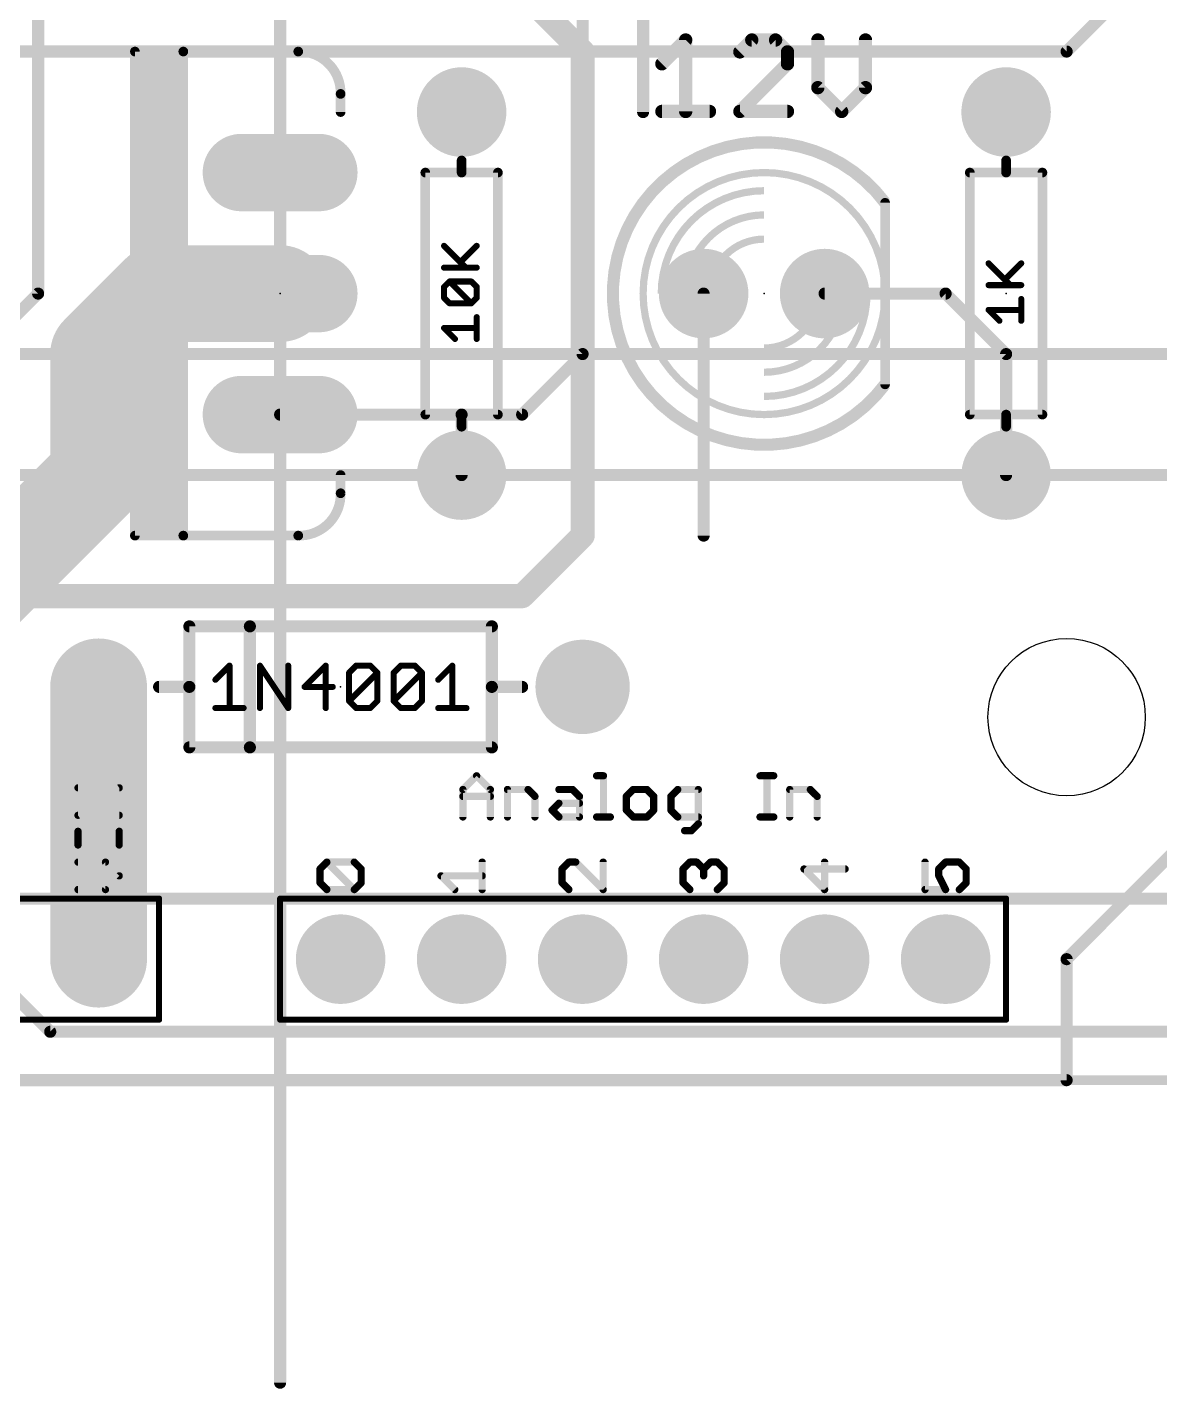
# Model space of a CAD drawing. Extents: x -15.6 to 82.7, y -6.5 to 54.7.
# Drawn here: x 35.33 to 59.11, y -6.48 to 22.1 of the extents above; entities that cross this region are included whole.
import ezdxf

# ---------------------------------------------------------------- set-up
doc = ezdxf.new("R2010")
doc.units = 0
for name, color, linetype in [('1', 12, 'CONTINUOUS'), ('16', 132, 'CONTINUOUS'), ('17', 110, 'CONTINUOUS'), ('20', 53, 'CONTINUOUS'), ('21', 41, 'CONTINUOUS'), ('22', 40, 'CONTINUOUS'), ('23', 53, 'CONTINUOUS'), ('51', 53, 'CONTINUOUS')]:
    doc.layers.add(name, color=color, linetype=linetype)

# ---------------------------------------------------------------- blocks, each defined once
blk = doc.blocks.new('ROUNDP')
at = {"const_width": 0.5}
blk.add_lwpolyline([(0, -0.25, 1), (0, 0.25, 1), (0, -0.25)], format="xyb", dxfattribs=at)
blk = doc.blocks.new('RECT')
blk.add_solid([(-0.5, -0.5), (0.5, -0.5), (-0.5, 0.5), (0.5, 0.5)])
blk = doc.blocks.new('LONGP100')
at = {"const_width": 1}
blk.add_lwpolyline([(-0.5, 0), (0.5, 0)], dxfattribs=at)
at = {"const_width": 0.5}
for points in [[(-0.5, 0.25, 1), (-0.5, -0.25)], [(0.5, -0.25, 1), (0.5, 0.25)]]:
    blk.add_lwpolyline(points, format="xyb", dxfattribs=at)

msp = doc.modelspace()

# ---------------------------------------------------------------- linework, layer by layer
at = {"layer": '1'}
for points, const_width in [([(46.99, 15.24), (46.99, 29.21)], 0.254), ([(48.26, 20.32), (48.26, 26.67)], 0.254), ([(35.56, 16.51), (35.56, 25.4)], 0.254), ([(58.42, 22.86), (57.15, 21.59)], 0.254), ([(57.15, 21.59), (17.78, 21.59)], 0.254), ([(36.83, 15.24), (38.1, 16.51)], 2.032), ([(38.1, 16.51), (40.64, 16.51)], 2.032), ([(33.02, 13.97), (35.56, 16.51)], 0.254), ([(49.53, 11.43), (49.53, 16.51)], 0.254), ([(52.07, 16.51), (54.61, 16.51)], 0.254), ([(54.61, 16.51), (55.88, 15.24)], 0.254), ([(36.83, 12.7), (36.83, 15.24)], 2.032), ([(17.78, 15.24), (67.31, 15.24)], 0.254), ([(45.72, 13.97), (46.99, 15.24)], 0.254), ([(55.88, 15.24), (55.88, 12.7)], 0.254), ([(40.64, 13.97), (44.45, 13.97)], 0.254), ([(44.45, 13.97), (45.72, 13.97)], 0.254), ([(44.45, 13.97), (44.45, 12.7)], 0.254), ([(31.75, 7.62), (36.83, 12.7)], 2.032), ([(12.7, 12.7), (67.31, 12.7)], 0.254), ([(67.31, 3.81), (5.08, 3.81)], 0.254)]:
    msp.add_lwpolyline(points, dxfattribs=dict(at, const_width=const_width))
for points, const_width in [([(57.1051, 21.6349, 1), (57.1949, 21.5451)], 0.127), ([(57.15, 21.5265, 1), (57.15, 21.6535)], 0.127), ([(48.1965, 20.32, 1), (48.3235, 20.32)], 0.127), ([(38.1, 17.018, 1), (38.1, 16.002)], 1.016), ([(38.4592, 16.1508, 1), (37.7408, 16.8692)], 1.016), ([(40.64, 16.002, 1), (40.64, 17.018)], 1.016), ([(35.6049, 16.4651, 1), (35.5151, 16.5549)], 0.127), ([(49.5935, 16.51, 1), (49.4665, 16.51)], 0.127), ([(52.07, 16.5735, 1), (52.07, 16.4465)], 0.127), ([(54.6549, 16.5549, 1), (54.5651, 16.4651)], 0.127), ([(54.61, 16.4465, 1), (54.61, 16.5735)], 0.127), ([(35.4965, 16.51, 1), (35.6235, 16.51)], 0.127), ([(37.338, 15.24, 1), (36.322, 15.24)], 1.016), ([(36.4708, 15.5992, 1), (37.1892, 14.8808)], 1.016), ([(46.9265, 15.24, 1), (47.0535, 15.24)], 0.127), ([(47.0349, 15.1951, 1), (46.9451, 15.2849)], 0.127), ([(55.9435, 15.24, 1), (55.8165, 15.24)], 0.127), ([(55.8351, 15.1951, 1), (55.9249, 15.2849)], 0.127), ([(40.64, 14.0335, 1), (40.64, 13.9065)], 0.127), ([(44.45, 14.0335, 1), (44.45, 13.9065)], 0.127), ([(44.5135, 13.97, 1), (44.3865, 13.97)], 0.127), ([(44.45, 13.9065, 1), (44.45, 14.0335)], 0.127), ([(45.6751, 14.0149, 1), (45.7649, 13.9251)], 0.127), ([(45.72, 13.9065, 1), (45.72, 14.0335)], 0.127), ([(37.1892, 12.3408, 1), (36.4708, 13.0592)], 1.016), ([(36.322, 12.7, 1), (37.338, 12.7)], 1.016), ([(44.3865, 12.7, 1), (44.5135, 12.7)], 0.127), ([(55.8165, 12.7, 1), (55.9435, 12.7)], 0.127), ([(49.4665, 11.43, 1), (49.5935, 11.43)], 0.127)]:
    msp.add_lwpolyline(points, format="xyb", dxfattribs=dict(at, const_width=const_width))
at = {"layer": '16'}
for points, const_width in [([(57.15, 21.59), (58.42, 22.86)], 0.254), ([(17.78, 21.59), (57.15, 21.59)], 0.254), ([(67.31, 15.24), (17.78, 15.24)], 0.254), ([(12.7, 12.7), (67.31, 12.7)], 0.254), ([(36.83, 2.54), (36.83, 8.255)], 2.032), ([(67.31, 3.81), (5.08, 3.81)], 0.254), ([(34.29, 2.54), (35.814, 1.016)], 0.254), ([(35.814, 1.016), (60.706, 1.016)], 0.254)]:
    msp.add_lwpolyline(points, dxfattribs=dict(at, const_width=const_width))
for points, const_width in [([(57.1051, 21.6349, 1), (57.1949, 21.5451)], 0.127), ([(57.15, 21.5265, 1), (57.15, 21.6535)], 0.127), ([(37.338, 8.255, 1), (36.322, 8.255)], 1.016), ([(36.322, 2.54, 1), (37.338, 2.54)], 1.016), ([(35.814, 1.0795, 1), (35.814, 0.9525)], 0.127), ([(35.7691, 0.9711, 1), (35.8589, 1.0609)], 0.127)]:
    msp.add_lwpolyline(points, format="xyb", dxfattribs=dict(at, const_width=const_width))
at = {"layer": '20', "const_width": 0.2032}
msp.add_lwpolyline([(5.08, 0), (80.01, 0)], dxfattribs=at)
at = {"layer": '20'}
msp.add_circle((57.15, 7.62), 1.651, dxfattribs=at)
at = {"layer": '21'}
for points, const_width in [([(46.99, 11.43), (46.99, 21.59)], 0.508), ([(48.6537, 21.3326), (49.1537, 21.8326)], 0.2794), ([(49.1537, 21.8326), (49.1537, 20.3327)], 0.2794), ([(50.5408, 21.8326), (50.2909, 21.5826)], 0.2794), ([(51.0408, 21.8326), (50.5408, 21.8326)], 0.2794), ([(51.2908, 21.5826), (51.0408, 21.8326)], 0.2794), ([(51.2908, 21.3326), (51.2908, 21.5826)], 0.2794), ([(51.928, 21.8326), (51.928, 20.8327)], 0.2794), ([(52.9279, 20.8327), (52.9279, 21.8326)], 0.2794), ([(37.592, 11.43), (37.592, 21.59)], 0.2032), ([(37.592, 21.59), (38.608, 21.59)], 0.2032), ([(38.608, 21.59), (41.021, 21.59)], 0.2032), ([(38.608, 21.59), (38.608, 11.43)], 0.2032), ([(50.2909, 20.3327), (51.2908, 21.3326)], 0.2794), ([(51.928, 20.8327), (52.428, 20.3327)], 0.2794), ([(52.428, 20.3327), (52.9279, 20.8327)], 0.2794), ([(41.91, 20.701), (41.91, 20.32)], 0.2032), ([(48.6537, 20.3327), (49.6536, 20.3327)], 0.2794), ([(51.2908, 20.3327), (50.2909, 20.3327)], 0.2794), ([(43.688, 13.97), (43.688, 19.05)], 0.2032), ([(43.688, 19.05), (44.45, 19.05)], 0.2032), ([(44.45, 19.05), (44.45, 19.304)], 0.2032), ([(44.45, 19.05), (45.212, 19.05)], 0.2032), ([(45.212, 19.05), (45.212, 13.97)], 0.2032), ([(55.118, 13.97), (55.118, 19.05)], 0.2032), ([(55.118, 19.05), (55.88, 19.05)], 0.2032), ([(55.88, 19.05), (55.88, 19.304)], 0.2032), ([(55.88, 19.05), (56.642, 19.05)], 0.2032), ([(56.642, 19.05), (56.642, 13.97)], 0.2032), ([(53.34, 14.605), (53.34, 18.415)], 0.2032), ([(44.5387, 17.0543), (44.0811, 17.5119)], 0.127), ([(44.4243, 17.1687), (44.7675, 17.5119)], 0.127), ([(55.9687, 16.6869), (55.5111, 17.1445)], 0.127), ([(55.8543, 16.8013), (56.1975, 17.1445)], 0.127), ([(44.0811, 17.0543), (44.7675, 17.0543)], 0.127), ([(44.0811, 16.6491), (44.1955, 16.7635)], 0.127), ([(44.0811, 16.4203), (44.0811, 16.6491)], 0.127), ([(44.1955, 16.7635), (44.6531, 16.7635)], 0.127), ([(44.6531, 16.3059), (44.1955, 16.7635)], 0.127), ([(44.6531, 16.7635), (44.7675, 16.6491)], 0.127), ([(44.7675, 16.6491), (44.7675, 16.4203)], 0.127), ([(55.5111, 16.6869), (56.1975, 16.6869)], 0.127), ([(44.1955, 16.3059), (44.0811, 16.4203)], 0.127), ([(44.6531, 16.3059), (44.1955, 16.3059)], 0.127), ([(44.7675, 16.4203), (44.6531, 16.3059)], 0.127), ([(56.1975, 15.9385), (56.1975, 16.3961)], 0.127), ([(44.7675, 15.5575), (44.7675, 16.0151)], 0.127), ([(55.7399, 15.9385), (55.5111, 16.1673)], 0.127), ([(55.5111, 16.1673), (56.1975, 16.1673)], 0.127), ([(44.3099, 15.5575), (44.0811, 15.7863)], 0.127), ([(44.0811, 15.7863), (44.7675, 15.7863)], 0.127), ([(44.45, 13.97), (43.688, 13.97)], 0.2032), ([(45.212, 13.97), (44.45, 13.97)], 0.2032), ([(44.45, 13.97), (44.45, 13.716)], 0.2032), ([(55.88, 13.97), (55.118, 13.97)], 0.2032), ([(56.642, 13.97), (55.88, 13.97)], 0.2032), ([(55.88, 13.97), (55.88, 13.716)], 0.2032), ([(41.91, 12.319), (41.91, 12.7)], 0.2032), ([(38.608, 11.43), (37.592, 11.43)], 0.2032), ([(38.608, 11.43), (41.021, 11.43)], 0.2032), ([(46.99, 11.43), (45.72, 10.16)], 0.508), ([(15.24, 10.16), (45.72, 10.16)], 0.508), ([(40.005, 9.525), (38.735, 9.525)], 0.254), ([(38.735, 9.525), (38.735, 8.255)], 0.254), ([(45.085, 9.525), (40.005, 9.525)], 0.254), ([(40.005, 6.985), (40.005, 9.525)], 0.254), ([(45.085, 8.255), (45.085, 9.525)], 0.254), ([(39.2814, 8.4037), (39.578, 8.7003)], 0.127), ([(39.578, 8.7003), (39.578, 7.8105)], 0.127), ([(40.2169, 7.8105), (40.2169, 8.7003)], 0.127), ([(40.2169, 8.7003), (40.8101, 7.8105)], 0.127), ([(40.8101, 7.8105), (40.8101, 8.7003)], 0.127), ([(41.5973, 8.7003), (41.1524, 8.2554)], 0.127), ([(41.5973, 7.8105), (41.5973, 8.7003)], 0.127), ([(42.0879, 8.552), (42.2362, 8.7003)], 0.127), ([(42.0879, 7.9588), (42.0879, 8.552)], 0.127), ([(42.0879, 7.9588), (42.6811, 8.552)], 0.127), ([(42.2362, 8.7003), (42.5328, 8.7003)], 0.127), ([(42.5328, 8.7003), (42.6811, 8.552)], 0.127), ([(42.6811, 8.552), (42.6811, 7.9588)], 0.127), ([(43.0235, 8.552), (43.1718, 8.7003)], 0.127), ([(43.0235, 7.9588), (43.0235, 8.552)], 0.127), ([(43.0235, 7.9588), (43.6166, 8.552)], 0.127), ([(43.1718, 8.7003), (43.4683, 8.7003)], 0.127), ([(43.4683, 8.7003), (43.6166, 8.552)], 0.127), ([(43.6166, 8.552), (43.6166, 7.9588)], 0.127), ([(43.959, 8.4037), (44.2556, 8.7003)], 0.127), ([(44.2556, 8.7003), (44.2556, 7.8105)], 0.127), ([(38.735, 8.255), (38.1, 8.255)], 0.254), ([(38.735, 8.255), (38.735, 6.985)], 0.254), ([(41.1524, 8.2554), (41.7456, 8.2554)], 0.127), ([(45.085, 6.985), (45.085, 8.255)], 0.254), ([(45.085, 8.255), (45.72, 8.255)], 0.254), ([(42.2362, 7.8105), (42.0879, 7.9588)], 0.127), ([(42.6811, 7.9588), (42.5328, 7.8105)], 0.127), ([(43.1718, 7.8105), (43.0235, 7.9588)], 0.127), ([(43.6166, 7.9588), (43.4683, 7.8105)], 0.127), ([(39.2814, 7.8105), (39.8746, 7.8105)], 0.127), ([(42.5328, 7.8105), (42.2362, 7.8105)], 0.127), ([(43.4683, 7.8105), (43.1718, 7.8105)], 0.127), ([(43.959, 7.8105), (44.5522, 7.8105)], 0.127), ([(38.735, 6.985), (40.005, 6.985)], 0.254), ([(40.005, 6.985), (45.085, 6.985)], 0.254), ([(44.4772, 6.1007), (44.7653, 6.3888)], 0.1524), ([(44.7653, 6.3888), (45.0534, 6.1007)], 0.1524), ([(47.2838, 6.3888), (47.4278, 6.3888)], 0.1524), ([(47.4278, 6.3888), (47.4278, 5.5245)], 0.1524), ([(50.714, 6.3888), (51.0021, 6.3888)], 0.1524), ([(50.8581, 5.5245), (50.8581, 6.3888)], 0.1524), ([(36.3975, 5.5597), (37.2618, 6.1359)], 0.1524), ([(37.2618, 6.1359), (36.3975, 6.1359)], 0.1524), ([(44.4772, 5.5245), (44.4772, 6.1007)], 0.1524), ([(44.4772, 5.9567), (45.0534, 5.9567)], 0.1524), ([(45.0534, 6.1007), (45.0534, 5.5245)], 0.1524), ([(45.4127, 5.5245), (45.4127, 6.1007)], 0.1524), ([(45.4127, 6.1007), (45.8449, 6.1007)], 0.1524), ([(45.8449, 6.1007), (45.989, 5.9567)], 0.1524), ([(45.989, 5.9567), (45.989, 5.5245)], 0.1524), ([(46.4923, 6.1007), (46.7804, 6.1007)], 0.1524), ([(46.7804, 6.1007), (46.9245, 5.9567)], 0.1524), ([(46.9245, 5.9567), (46.9245, 5.5245)], 0.1524), ([(48.0515, 6.1007), (47.9074, 5.9567)], 0.1524), ([(47.9074, 5.9567), (47.9074, 5.6686)], 0.1524), ([(48.3396, 6.1007), (48.0515, 6.1007)], 0.1524), ([(48.4837, 5.9567), (48.3396, 6.1007)], 0.1524), ([(48.4837, 5.6686), (48.4837, 5.9567)], 0.1524), ([(48.987, 6.1007), (48.843, 5.9567)], 0.1524), ([(48.843, 5.9567), (48.843, 5.6686)], 0.1524), ([(49.4192, 6.1007), (48.987, 6.1007)], 0.1524), ([(49.4192, 5.3804), (49.4192, 6.1007)], 0.1524), ([(51.3377, 5.5245), (51.3377, 6.1007)], 0.1524), ([(51.3377, 6.1007), (51.7698, 6.1007)], 0.1524), ([(51.7698, 6.1007), (51.9139, 5.9567)], 0.1524), ([(51.9139, 5.9567), (51.9139, 5.5245)], 0.1524), ([(46.3482, 5.6686), (46.4923, 5.8126)], 0.1524), ([(46.4923, 5.5245), (46.3482, 5.6686)], 0.1524), ([(46.4923, 5.8126), (46.9245, 5.8126)], 0.1524), ([(47.9074, 5.6686), (48.0515, 5.5245)], 0.1524), ([(48.3396, 5.5245), (48.4837, 5.6686)], 0.1524), ([(48.843, 5.6686), (48.987, 5.5245)], 0.1524), ([(37.2618, 5.5597), (36.3975, 5.5597)], 0.1524), ([(46.9245, 5.5245), (46.4923, 5.5245)], 0.1524), ([(47.2838, 5.5245), (47.5719, 5.5245)], 0.1524), ([(48.0515, 5.5245), (48.3396, 5.5245)], 0.1524), ([(48.987, 5.5245), (49.4192, 5.5245)], 0.1524), ([(49.2751, 5.2364), (49.4192, 5.3804)], 0.1524), ([(50.714, 5.5245), (51.0021, 5.5245)], 0.1524), ([(36.3975, 4.936), (36.3975, 5.2241)], 0.1524), ([(37.2618, 5.0801), (36.3975, 5.0801)], 0.1524), ([(37.2618, 4.936), (37.2618, 5.2241)], 0.1524), ([(49.1311, 5.2364), (49.2751, 5.2364)], 0.1524), ([(36.9737, 4.5767), (36.3975, 4.5767)], 0.1524), ([(37.2618, 4.2886), (36.9737, 4.5767)], 0.1524), ([(41.4775, 4.4327), (41.6215, 4.5767)], 0.1524), ([(41.6215, 4.5767), (42.1977, 4.5767)], 0.1524), ([(42.1977, 4.0005), (41.6215, 4.5767)], 0.1524), ([(42.1977, 4.5767), (42.3418, 4.4327)], 0.1524), ([(44.8818, 4.0005), (44.8818, 4.5767)], 0.1524), ([(46.7015, 4.5767), (46.5575, 4.4327)], 0.1524), ([(46.8456, 4.5767), (46.7015, 4.5767)], 0.1524), ([(47.4218, 4.0005), (46.8456, 4.5767)], 0.1524), ([(47.4218, 4.5767), (47.4218, 4.0005)], 0.1524), ([(49.0975, 4.4327), (49.2415, 4.5767)], 0.1524), ([(49.2415, 4.5767), (49.3856, 4.5767)], 0.1524), ([(49.3856, 4.5767), (49.5296, 4.4327)], 0.1524), ([(49.5296, 4.4327), (49.6737, 4.5767)], 0.1524), ([(49.6737, 4.5767), (49.8177, 4.5767)], 0.1524), ([(49.8177, 4.5767), (49.9618, 4.4327)], 0.1524), ([(52.0696, 4.0005), (52.0696, 4.5767)], 0.1524), ([(54.1775, 4.5767), (54.1775, 4.0005)], 0.1524), ([(54.4656, 4.4327), (54.6096, 4.5767)], 0.1524), ([(54.6096, 4.5767), (54.8977, 4.5767)], 0.1524), ([(54.8977, 4.5767), (55.0418, 4.4327)], 0.1524), ([(36.9737, 4.0005), (37.2618, 4.2886)], 0.1524), ([(41.4775, 4.1446), (41.4775, 4.4327)], 0.1524), ([(42.3418, 4.4327), (42.3418, 4.1446)], 0.1524), ([(44.3056, 4.0005), (44.0175, 4.2886)], 0.1524), ([(44.0175, 4.2886), (44.8818, 4.2886)], 0.1524), ([(46.5575, 4.4327), (46.5575, 4.1446)], 0.1524), ([(49.0975, 4.1446), (49.0975, 4.4327)], 0.1524), ([(49.5296, 4.4327), (49.5296, 4.2886)], 0.1524), ([(49.9618, 4.4327), (49.9618, 4.1446)], 0.1524), ([(52.5018, 4.4327), (51.6375, 4.4327)], 0.1524), ([(51.6375, 4.4327), (52.0696, 4.0005)], 0.1524), ([(54.4656, 4.2886), (54.4656, 4.4327)], 0.1524), ([(54.6096, 4.0005), (54.4656, 4.2886)], 0.1524), ([(55.0418, 4.4327), (55.0418, 4.1446)], 0.1524), ([(36.3975, 4.0005), (36.9737, 4.0005)], 0.1524), ([(41.6215, 4.0005), (41.4775, 4.1446)], 0.1524), ([(42.1977, 4.0005), (41.6215, 4.0005)], 0.1524), ([(42.3418, 4.1446), (42.1977, 4.0005)], 0.1524), ([(46.5575, 4.1446), (46.7015, 4.0005)], 0.1524), ([(49.2415, 4.0005), (49.0975, 4.1446)], 0.1524), ([(49.9618, 4.1446), (49.8177, 4.0005)], 0.1524), ([(54.1775, 4.0005), (54.6096, 4.0005)], 0.1524), ([(55.0418, 4.1446), (54.8977, 4.0005)], 0.1524)]:
    msp.add_lwpolyline(points, dxfattribs=dict(at, const_width=const_width))
for points, const_width in [([(47.117, 21.59, 1), (46.863, 21.59)], 0.254), ([(49.2235, 21.8326, 1), (49.0838, 21.8326)], 0.1397), ([(49.2031, 21.7832, 1), (49.1043, 21.882)], 0.1397), ([(50.5408, 21.9024, 1), (50.5408, 21.7627)], 0.1397), ([(50.5902, 21.7832, 1), (50.4914, 21.882)], 0.1397), ([(51.0902, 21.882, 1), (50.9914, 21.7832)], 0.1397), ([(51.0408, 21.7627, 1), (51.0408, 21.9024)], 0.1397), ([(51.3606, 21.5826, 1), (51.2209, 21.5826)], 0.1397), ([(51.9979, 21.8326, 1), (51.8582, 21.8326)], 0.1397), ([(52.9978, 21.8326, 1), (52.8581, 21.8326)], 0.1397), ([(37.6428, 21.59, 1), (37.5412, 21.59)], 0.1016), ([(37.592, 21.6408, 1), (37.592, 21.5392)], 0.1016), ([(38.608, 21.6408, 1), (38.608, 21.5392)], 0.1016), ([(38.6588, 21.59, 1), (38.5572, 21.59)], 0.1016), ([(38.608, 21.5392, 1), (38.608, 21.6408)], 0.1016), ([(41.91, 20.701, 0.4286), (41.021, 21.59)], 0.2032), ([(41.0198, 21.6408, 1), (41.0222, 21.5392)], 0.1016), ([(41.021, 21.5392, 1), (41.021, 21.6408)], 0.1016), ([(48.6043, 21.382, 1), (48.7031, 21.2832)], 0.1397), ([(50.2415, 21.632, 1), (50.3402, 21.5332)], 0.1397), ([(51.2414, 21.5332, 1), (51.3402, 21.632)], 0.1397), ([(51.3402, 21.2832, 1), (51.2414, 21.382)], 0.1397), ([(51.2209, 21.3326, 1), (51.3606, 21.3326)], 0.1397), ([(51.9774, 20.8821, 1), (51.8786, 20.7833)], 0.1397), ([(51.8582, 20.8327, 1), (51.9979, 20.8327)], 0.1397), ([(52.8581, 20.8327, 1), (52.9978, 20.8327)], 0.1397), ([(52.9773, 20.7833, 1), (52.8785, 20.8821)], 0.1397), ([(41.9608, 20.701, 1), (41.8592, 20.701)], 0.1016), ([(41.8592, 20.7022, 1), (41.9608, 20.6998)], 0.1016), ([(41.8592, 20.32, 1), (41.9608, 20.32)], 0.1016), ([(48.6537, 20.4026, 1), (48.6537, 20.2629)], 0.1397), ([(49.0838, 20.3327, 1), (49.2235, 20.3327)], 0.1397), ([(49.6536, 20.2629, 1), (49.6536, 20.4026)], 0.1397), ([(50.2909, 20.4026, 1), (50.2909, 20.2629)], 0.1397), ([(50.2415, 20.3821, 1), (50.3402, 20.2833)], 0.1397), ([(51.2908, 20.2629, 1), (51.2908, 20.4026)], 0.1397), ([(52.3786, 20.3821, 1), (52.4774, 20.2833)], 0.1397), ([(52.3786, 20.2833, 1), (52.4774, 20.3821)], 0.1397), ([(53.34, 18.415, 3), (53.34, 14.605)], 0.254), ([(43.7388, 19.05, 1), (43.6372, 19.05)], 0.1016), ([(43.688, 19.1008, 1), (43.688, 18.9992)], 0.1016), ([(44.5008, 19.304, 1), (44.3992, 19.304)], 0.1016), ([(44.45, 19.1008, 1), (44.45, 18.9992)], 0.1016), ([(44.45, 18.9992, 1), (44.45, 19.1008)], 0.1016), ([(45.2628, 19.05, 1), (45.1612, 19.05)], 0.1016), ([(45.212, 18.9992, 1), (45.212, 19.1008)], 0.1016), ([(55.1688, 19.05, 1), (55.0672, 19.05)], 0.1016), ([(55.118, 19.1008, 1), (55.118, 18.9992)], 0.1016), ([(55.9308, 19.304, 1), (55.8292, 19.304)], 0.1016), ([(55.88, 19.1008, 1), (55.88, 18.9992)], 0.1016), ([(55.88, 18.9992, 1), (55.88, 19.1008)], 0.1016), ([(56.6928, 19.05, 1), (56.5912, 19.05)], 0.1016), ([(56.642, 18.9992, 1), (56.642, 19.1008)], 0.1016), ([(44.3992, 19.05, 1), (44.5008, 19.05)], 0.1016), ([(50.8, 13.97, 1), (50.8, 19.05, 1), (50.8, 13.97)], 0.1524), ([(55.8292, 19.05, 1), (55.9308, 19.05)], 0.1016), ([(53.3908, 18.415, 1), (53.2892, 18.415)], 0.1016), ([(44.1036, 17.5344, 1), (44.0587, 17.4895)], 0.0635), ([(44.79, 17.4895, 1), (44.745, 17.5344)], 0.0635), ([(44.4019, 17.1912, 1), (44.4468, 17.1463)], 0.0635), ([(55.5336, 17.167, 1), (55.4887, 17.1221)], 0.0635), ([(56.22, 17.1221, 1), (56.175, 17.167)], 0.0635), ([(44.0811, 17.0861, 1), (44.0811, 17.0226)], 0.0635), ([(44.5163, 17.0319, 1), (44.5612, 17.0768)], 0.0635), ([(44.7675, 17.0226, 1), (44.7675, 17.0861)], 0.0635), ([(44.1129, 16.6491, 1), (44.0494, 16.6491)], 0.0635), ([(44.0587, 16.6716, 1), (44.1036, 16.6267)], 0.0635), ([(44.1955, 16.7953, 1), (44.1955, 16.7318)], 0.0635), ([(44.218, 16.786, 1), (44.1731, 16.7411)], 0.0635), ([(44.218, 16.7411, 1), (44.1731, 16.786)], 0.0635), ([(44.6756, 16.786, 1), (44.6307, 16.7411)], 0.0635), ([(44.6531, 16.7318, 1), (44.6531, 16.7953)], 0.0635), ([(44.7993, 16.6491, 1), (44.7358, 16.6491)], 0.0635), ([(44.745, 16.6267, 1), (44.79, 16.6716)], 0.0635), ([(55.5111, 16.7187, 1), (55.5111, 16.6552)], 0.0635), ([(55.8319, 16.8238, 1), (55.8768, 16.7789)], 0.0635), ([(55.9463, 16.6645, 1), (55.9912, 16.7094)], 0.0635), ([(56.1975, 16.6552, 1), (56.1975, 16.7187)], 0.0635), ([(44.0494, 16.4203, 1), (44.1129, 16.4203)], 0.0635), ([(44.1036, 16.4428, 1), (44.0587, 16.3979)], 0.0635), ([(44.1955, 16.3377, 1), (44.1955, 16.2742)], 0.0635), ([(44.1731, 16.2835, 1), (44.218, 16.3284)], 0.0635), ([(44.6307, 16.3284, 1), (44.6756, 16.2835)], 0.0635), ([(44.6307, 16.2835, 1), (44.6756, 16.3284)], 0.0635), ([(44.6531, 16.2742, 1), (44.6531, 16.3377)], 0.0635), ([(44.7358, 16.4203, 1), (44.7993, 16.4203)], 0.0635), ([(44.79, 16.3979, 1), (44.745, 16.4428)], 0.0635), ([(56.2293, 16.3961, 1), (56.1658, 16.3961)], 0.0635), ([(44.7993, 16.0151, 1), (44.7358, 16.0151)], 0.0635), ([(55.5111, 16.199, 1), (55.5111, 16.1355)], 0.0635), ([(55.5336, 16.1897, 1), (55.4887, 16.1448)], 0.0635), ([(56.1975, 16.1355, 1), (56.1975, 16.199)], 0.0635), ([(44.0811, 15.818, 1), (44.0811, 15.7545)], 0.0635), ([(44.1036, 15.8087, 1), (44.0587, 15.7638)], 0.0635), ([(44.7675, 15.7545, 1), (44.7675, 15.818)], 0.0635), ([(55.7175, 15.916, 1), (55.7624, 15.961)], 0.0635), ([(56.1658, 15.9385, 1), (56.2293, 15.9385)], 0.0635), ([(44.2875, 15.535, 1), (44.3324, 15.58)], 0.0635), ([(44.7358, 15.5575, 1), (44.7993, 15.5575)], 0.0635), ([(53.2892, 14.605, 1), (53.3908, 14.605)], 0.1016), ([(43.688, 14.0208, 1), (43.688, 13.9192)], 0.1016), ([(43.6372, 13.97, 1), (43.7388, 13.97)], 0.1016), ([(44.45, 14.0208, 1), (44.45, 13.9192)], 0.1016), ([(44.5008, 13.97, 1), (44.3992, 13.97)], 0.1016), ([(44.45, 13.9192, 1), (44.45, 14.0208)], 0.1016), ([(45.1612, 13.97, 1), (45.2628, 13.97)], 0.1016), ([(45.212, 13.9192, 1), (45.212, 14.0208)], 0.1016), ([(55.118, 14.0208, 1), (55.118, 13.9192)], 0.1016), ([(55.0672, 13.97, 1), (55.1688, 13.97)], 0.1016), ([(55.88, 14.0208, 1), (55.88, 13.9192)], 0.1016), ([(55.9308, 13.97, 1), (55.8292, 13.97)], 0.1016), ([(55.88, 13.9192, 1), (55.88, 14.0208)], 0.1016), ([(56.5912, 13.97, 1), (56.6928, 13.97)], 0.1016), ([(56.642, 13.9192, 1), (56.642, 14.0208)], 0.1016), ([(44.3992, 13.716, 1), (44.5008, 13.716)], 0.1016), ([(55.8292, 13.716, 1), (55.9308, 13.716)], 0.1016), ([(41.9608, 12.7, 1), (41.8592, 12.7)], 0.1016), ([(41.021, 11.43, 0.4286), (41.91, 12.319)], 0.2032), ([(41.9608, 12.3202, 1), (41.8592, 12.3178)], 0.1016), ([(41.8592, 12.319, 1), (41.9608, 12.319)], 0.1016), ([(37.592, 11.4808, 1), (37.592, 11.3792)], 0.1016), ([(37.5412, 11.43, 1), (37.6428, 11.43)], 0.1016), ([(38.608, 11.4808, 1), (38.608, 11.3792)], 0.1016), ([(38.5572, 11.43, 1), (38.6588, 11.43)], 0.1016), ([(38.608, 11.3792, 1), (38.608, 11.4808)], 0.1016), ([(41.0222, 11.4808, 1), (41.0198, 11.3792)], 0.1016), ([(41.021, 11.3792, 1), (41.021, 11.4808)], 0.1016), ([(46.863, 11.43, 1), (47.117, 11.43)], 0.254), ([(47.0798, 11.3402, 1), (46.9002, 11.5198)], 0.254), ([(45.6302, 10.2498, 1), (45.8098, 10.0702)], 0.254), ([(45.72, 10.033, 1), (45.72, 10.287)], 0.254), ([(38.735, 9.5885, 1), (38.735, 9.4615)], 0.127), ([(38.7985, 9.525, 1), (38.6715, 9.525)], 0.127), ([(40.005, 9.5885, 1), (40.005, 9.4615)], 0.127), ([(40.0685, 9.525, 1), (39.9415, 9.525)], 0.127), ([(40.005, 9.4615, 1), (40.005, 9.5885)], 0.127), ([(45.1485, 9.525, 1), (45.0215, 9.525)], 0.127), ([(45.085, 9.4615, 1), (45.085, 9.5885)], 0.127), ([(39.6097, 8.7003, 1), (39.5462, 8.7003)], 0.0635), ([(39.6004, 8.6778, 1), (39.5555, 8.7227)], 0.0635), ([(40.2487, 8.7003, 1), (40.1852, 8.7003)], 0.0635), ([(40.2433, 8.7179, 1), (40.1905, 8.6826)], 0.0635), ([(40.8418, 8.7003, 1), (40.7783, 8.7003)], 0.0635), ([(41.6291, 8.7003, 1), (41.5656, 8.7003)], 0.0635), ([(41.6198, 8.6778, 1), (41.5748, 8.7227)], 0.0635), ([(42.1197, 8.552, 1), (42.0562, 8.552)], 0.0635), ([(42.0655, 8.5744, 1), (42.1104, 8.5295)], 0.0635), ([(42.2362, 8.732, 1), (42.2362, 8.6685)], 0.0635), ([(42.2587, 8.6778, 1), (42.2138, 8.7227)], 0.0635), ([(42.5553, 8.7227, 1), (42.5104, 8.6778)], 0.0635), ([(42.5328, 8.6685, 1), (42.5328, 8.732)], 0.0635), ([(42.7129, 8.552, 1), (42.6494, 8.552)], 0.0635), ([(42.7036, 8.5295, 1), (42.6587, 8.5744)], 0.0635), ([(42.6587, 8.5295, 1), (42.7036, 8.5744)], 0.0635), ([(43.0552, 8.552, 1), (42.9917, 8.552)], 0.0635), ([(43.001, 8.5744, 1), (43.0459, 8.5295)], 0.0635), ([(43.1718, 8.732, 1), (43.1718, 8.6685)], 0.0635), ([(43.1942, 8.6778, 1), (43.1493, 8.7227)], 0.0635), ([(43.4908, 8.7227, 1), (43.4459, 8.6778)], 0.0635), ([(43.4683, 8.6685, 1), (43.4683, 8.732)], 0.0635), ([(43.6484, 8.552, 1), (43.5849, 8.552)], 0.0635), ([(43.6391, 8.5295, 1), (43.5942, 8.5744)], 0.0635), ([(43.5942, 8.5295, 1), (43.6391, 8.5744)], 0.0635), ([(44.2873, 8.7003, 1), (44.2238, 8.7003)], 0.0635), ([(44.278, 8.6778, 1), (44.2331, 8.7227)], 0.0635), ([(38.1, 8.3185, 1), (38.1, 8.1915)], 0.127), ([(38.7985, 8.255, 1), (38.6715, 8.255)], 0.127), ([(38.6715, 8.255, 1), (38.7985, 8.255)], 0.127), ([(38.735, 8.1915, 1), (38.735, 8.3185)], 0.127), ([(39.2589, 8.4261, 1), (39.3038, 8.3812)], 0.0635), ([(41.1524, 8.2871, 1), (41.1524, 8.2236)], 0.0635), ([(41.13, 8.2778, 1), (41.1749, 8.2329)], 0.0635), ([(41.7456, 8.2236, 1), (41.7456, 8.2871)], 0.0635), ([(43.9365, 8.4261, 1), (43.9814, 8.3812)], 0.0635), ([(45.1485, 8.255, 1), (45.0215, 8.255)], 0.127), ([(45.085, 8.3185, 1), (45.085, 8.1915)], 0.127), ([(45.0215, 8.255, 1), (45.1485, 8.255)], 0.127), ([(45.72, 8.1915, 1), (45.72, 8.3185)], 0.127), ([(42.1104, 7.9812, 1), (42.0655, 7.9363)], 0.0635), ([(42.0655, 7.9812, 1), (42.1104, 7.9363)], 0.0635), ([(42.7036, 7.9363, 1), (42.6587, 7.9812)], 0.0635), ([(43.0459, 7.9812, 1), (43.001, 7.9363)], 0.0635), ([(43.001, 7.9812, 1), (43.0459, 7.9363)], 0.0635), ([(43.6391, 7.9363, 1), (43.5942, 7.9812)], 0.0635), ([(39.2814, 7.8422, 1), (39.2814, 7.7788)], 0.0635), ([(39.5462, 7.8105, 1), (39.6097, 7.8105)], 0.0635), ([(39.8746, 7.7788, 1), (39.8746, 7.8422)], 0.0635), ([(40.1852, 7.8105, 1), (40.2487, 7.8105)], 0.0635), ([(40.7783, 7.8105, 1), (40.8418, 7.8105)], 0.0635), ([(40.7837, 7.7929, 1), (40.8365, 7.8281)], 0.0635), ([(41.5656, 7.8105, 1), (41.6291, 7.8105)], 0.0635), ([(42.0562, 7.9588, 1), (42.1197, 7.9588)], 0.0635), ([(42.2362, 7.8422, 1), (42.2362, 7.7788)], 0.0635), ([(42.2138, 7.788, 1), (42.2587, 7.833)], 0.0635), ([(42.5104, 7.833, 1), (42.5553, 7.788)], 0.0635), ([(42.5328, 7.7788, 1), (42.5328, 7.8422)], 0.0635), ([(42.6494, 7.9588, 1), (42.7129, 7.9588)], 0.0635), ([(42.9917, 7.9588, 1), (43.0552, 7.9588)], 0.0635), ([(43.1718, 7.8422, 1), (43.1718, 7.7788)], 0.0635), ([(43.1493, 7.788, 1), (43.1942, 7.833)], 0.0635), ([(43.4459, 7.833, 1), (43.4908, 7.788)], 0.0635), ([(43.4683, 7.7788, 1), (43.4683, 7.8422)], 0.0635), ([(43.5849, 7.9588, 1), (43.6484, 7.9588)], 0.0635), ([(43.959, 7.8422, 1), (43.959, 7.7788)], 0.0635), ([(44.2238, 7.8105, 1), (44.2873, 7.8105)], 0.0635), ([(44.5522, 7.7788, 1), (44.5522, 7.8422)], 0.0635), ([(38.735, 7.0485, 1), (38.735, 6.9215)], 0.127), ([(38.6715, 6.985, 1), (38.7985, 6.985)], 0.127), ([(40.005, 7.0485, 1), (40.005, 6.9215)], 0.127), ([(39.9415, 6.985, 1), (40.0685, 6.985)], 0.127), ([(40.005, 6.9215, 1), (40.005, 7.0485)], 0.127), ([(45.0215, 6.985, 1), (45.1485, 6.985)], 0.127), ([(45.085, 6.9215, 1), (45.085, 7.0485)], 0.127), ([(44.7923, 6.4158, 1), (44.7384, 6.3619)], 0.0762), ([(44.7923, 6.3619, 1), (44.7384, 6.4158)], 0.0762), ([(47.2838, 6.4269, 1), (47.2838, 6.3507)], 0.0762), ([(47.4659, 6.3888, 1), (47.3897, 6.3888)], 0.0762), ([(47.4278, 6.3507, 1), (47.4278, 6.4269)], 0.0762), ([(50.714, 6.4269, 1), (50.714, 6.3507)], 0.0762), ([(50.8962, 6.3888, 1), (50.82, 6.3888)], 0.0762), ([(51.0021, 6.3507, 1), (51.0021, 6.4269)], 0.0762), ([(36.3975, 6.174, 1), (36.3975, 6.0978)], 0.0762), ([(37.2829, 6.1042, 1), (37.2407, 6.1676)], 0.0762), ([(37.2618, 6.0978, 1), (37.2618, 6.174)], 0.0762), ([(44.5153, 6.1007, 1), (44.4391, 6.1007)], 0.0762), ([(44.4503, 6.1277, 1), (44.5041, 6.0738)], 0.0762), ([(44.4772, 5.9948, 1), (44.4772, 5.9186)], 0.0762), ([(45.0915, 6.1007, 1), (45.0153, 6.1007)], 0.0762), ([(45.0265, 6.0738, 1), (45.0804, 6.1277)], 0.0762), ([(45.0534, 5.9186, 1), (45.0534, 5.9948)], 0.0762), ([(45.4508, 6.1007, 1), (45.3746, 6.1007)], 0.0762), ([(45.4127, 6.1388, 1), (45.4127, 6.0626)], 0.0762), ([(45.8718, 6.1277, 1), (45.818, 6.0738)], 0.0762), ([(45.8449, 6.0626, 1), (45.8449, 6.1388)], 0.0762), ([(46.0271, 5.9567, 1), (45.9509, 5.9567)], 0.0762), ([(45.962, 5.9297, 1), (46.0159, 5.9836)], 0.0762), ([(46.4923, 6.1388, 1), (46.4923, 6.0626)], 0.0762), ([(46.8074, 6.1277, 1), (46.7535, 6.0738)], 0.0762), ([(46.7804, 6.0626, 1), (46.7804, 6.1388)], 0.0762), ([(46.9626, 5.9567, 1), (46.8864, 5.9567)], 0.0762), ([(46.8975, 5.9297, 1), (46.9514, 5.9836)], 0.0762), ([(47.9455, 5.9567, 1), (47.8693, 5.9567)], 0.0762), ([(47.8805, 5.9836, 1), (47.9344, 5.9297)], 0.0762), ([(48.0515, 6.1388, 1), (48.0515, 6.0626)], 0.0762), ([(48.0784, 6.0738, 1), (48.0246, 6.1277)], 0.0762), ([(48.3666, 6.1277, 1), (48.3127, 6.0738)], 0.0762), ([(48.3396, 6.0626, 1), (48.3396, 6.1388)], 0.0762), ([(48.5218, 5.9567, 1), (48.4456, 5.9567)], 0.0762), ([(48.4567, 5.9297, 1), (48.5106, 5.9836)], 0.0762), ([(48.816, 5.9836, 1), (48.8699, 5.9297)], 0.0762), ([(48.8811, 5.9567, 1), (48.8049, 5.9567)], 0.0762), ([(48.987, 6.1388, 1), (48.987, 6.0626)], 0.0762), ([(49.014, 6.0738, 1), (48.9601, 6.1277)], 0.0762), ([(49.4573, 6.1007, 1), (49.3811, 6.1007)], 0.0762), ([(49.4192, 6.0626, 1), (49.4192, 6.1388)], 0.0762), ([(51.3758, 6.1007, 1), (51.2996, 6.1007)], 0.0762), ([(51.3377, 6.1388, 1), (51.3377, 6.0626)], 0.0762), ([(51.7968, 6.1277, 1), (51.7429, 6.0738)], 0.0762), ([(51.7698, 6.0626, 1), (51.7698, 6.1388)], 0.0762), ([(51.952, 5.9567, 1), (51.8758, 5.9567)], 0.0762), ([(51.887, 5.9297, 1), (51.9408, 5.9836)], 0.0762), ([(46.3752, 5.6955, 1), (46.3213, 5.6416)], 0.0762), ([(46.3213, 5.6955, 1), (46.3752, 5.6416)], 0.0762), ([(46.4923, 5.8507, 1), (46.4923, 5.7745)], 0.0762), ([(46.5192, 5.7857, 1), (46.4654, 5.8396)], 0.0762), ([(46.9245, 5.7745, 1), (46.9245, 5.8507)], 0.0762), ([(47.9344, 5.6955, 1), (47.8805, 5.6416)], 0.0762), ([(48.5106, 5.6416, 1), (48.4567, 5.6955)], 0.0762), ([(48.8699, 5.6955, 1), (48.816, 5.6416)], 0.0762), ([(36.3763, 5.5914, 1), (36.4186, 5.528)], 0.0762), ([(36.3975, 5.5978, 1), (36.3975, 5.5216)], 0.0762), ([(37.2618, 5.5216, 1), (37.2618, 5.5978)], 0.0762), ([(44.4391, 5.5245, 1), (44.5153, 5.5245)], 0.0762), ([(45.0153, 5.5245, 1), (45.0915, 5.5245)], 0.0762), ([(45.3746, 5.5245, 1), (45.4508, 5.5245)], 0.0762), ([(45.9509, 5.5245, 1), (46.0271, 5.5245)], 0.0762), ([(46.4923, 5.5626, 1), (46.4923, 5.4864)], 0.0762), ([(46.4654, 5.4976, 1), (46.5192, 5.5514)], 0.0762), ([(46.8864, 5.5245, 1), (46.9626, 5.5245)], 0.0762), ([(46.9245, 5.4864, 1), (46.9245, 5.5626)], 0.0762), ([(47.2838, 5.5626, 1), (47.2838, 5.4864)], 0.0762), ([(47.3897, 5.5245, 1), (47.4659, 5.5245)], 0.0762), ([(47.5719, 5.4864, 1), (47.5719, 5.5626)], 0.0762), ([(47.8693, 5.6686, 1), (47.9455, 5.6686)], 0.0762), ([(48.0515, 5.5626, 1), (48.0515, 5.4864)], 0.0762), ([(48.0246, 5.4976, 1), (48.0784, 5.5514)], 0.0762), ([(48.3127, 5.5514, 1), (48.3666, 5.4976)], 0.0762), ([(48.3396, 5.4864, 1), (48.3396, 5.5626)], 0.0762), ([(48.4456, 5.6686, 1), (48.5218, 5.6686)], 0.0762), ([(48.8049, 5.6686, 1), (48.8811, 5.6686)], 0.0762), ([(48.987, 5.5626, 1), (48.987, 5.4864)], 0.0762), ([(48.9601, 5.4976, 1), (49.014, 5.5514)], 0.0762), ([(49.4461, 5.3535, 1), (49.3922, 5.4074)], 0.0762), ([(49.4192, 5.4864, 1), (49.4192, 5.5626)], 0.0762), ([(50.714, 5.5626, 1), (50.714, 5.4864)], 0.0762), ([(50.82, 5.5245, 1), (50.8962, 5.5245)], 0.0762), ([(51.0021, 5.4864, 1), (51.0021, 5.5626)], 0.0762), ([(51.2996, 5.5245, 1), (51.3758, 5.5245)], 0.0762), ([(51.8758, 5.5245, 1), (51.952, 5.5245)], 0.0762), ([(36.4356, 5.2241, 1), (36.3594, 5.2241)], 0.0762), ([(36.3975, 5.1182, 1), (36.3975, 5.042)], 0.0762), ([(37.2999, 5.2241, 1), (37.2237, 5.2241)], 0.0762), ([(37.2618, 5.042, 1), (37.2618, 5.1182)], 0.0762), ([(49.1311, 5.2745, 1), (49.1311, 5.1983)], 0.0762), ([(49.2482, 5.2633, 1), (49.3021, 5.2094)], 0.0762), ([(49.2751, 5.1983, 1), (49.2751, 5.2745)], 0.0762), ([(49.3811, 5.3804, 1), (49.4573, 5.3804)], 0.0762), ([(36.3594, 4.936, 1), (36.4356, 4.936)], 0.0762), ([(37.2237, 4.936, 1), (37.2999, 4.936)], 0.0762), ([(36.3975, 4.6148, 1), (36.3975, 4.5386)], 0.0762), ([(37.0006, 4.6037, 1), (36.9467, 4.5498)], 0.0762), ([(36.9737, 4.5386, 1), (36.9737, 4.6148)], 0.0762), ([(41.6485, 4.6037, 1), (41.5946, 4.5498)], 0.0762), ([(41.6215, 4.6148, 1), (41.6215, 4.5386)], 0.0762), ([(41.6485, 4.5498, 1), (41.5946, 4.6037)], 0.0762), ([(42.2247, 4.6037, 1), (42.1708, 4.5498)], 0.0762), ([(42.1977, 4.5386, 1), (42.1977, 4.6148)], 0.0762), ([(44.9199, 4.5767, 1), (44.8437, 4.5767)], 0.0762), ([(46.7015, 4.6148, 1), (46.7015, 4.5386)], 0.0762), ([(46.7285, 4.5498, 1), (46.6746, 4.6037)], 0.0762), ([(46.8725, 4.6037, 1), (46.8186, 4.5498)], 0.0762), ([(46.8456, 4.5386, 1), (46.8456, 4.6148)], 0.0762), ([(47.4599, 4.5767, 1), (47.3837, 4.5767)], 0.0762), ([(49.2415, 4.6148, 1), (49.2415, 4.5386)], 0.0762), ([(49.2685, 4.5498, 1), (49.2146, 4.6037)], 0.0762), ([(49.4125, 4.6037, 1), (49.3586, 4.5498)], 0.0762), ([(49.3856, 4.5386, 1), (49.3856, 4.6148)], 0.0762), ([(49.6737, 4.6148, 1), (49.6737, 4.5386)], 0.0762), ([(49.7006, 4.5498, 1), (49.6467, 4.6037)], 0.0762), ([(49.8447, 4.6037, 1), (49.7908, 4.5498)], 0.0762), ([(49.8177, 4.5386, 1), (49.8177, 4.6148)], 0.0762), ([(52.1077, 4.5767, 1), (52.0315, 4.5767)], 0.0762), ([(54.2156, 4.5767, 1), (54.1394, 4.5767)], 0.0762), ([(54.6096, 4.6148, 1), (54.6096, 4.5386)], 0.0762), ([(54.6366, 4.5498, 1), (54.5827, 4.6037)], 0.0762), ([(54.9247, 4.6037, 1), (54.8708, 4.5498)], 0.0762), ([(54.8977, 4.5386, 1), (54.8977, 4.6148)], 0.0762), ([(37.2887, 4.2617, 1), (37.2349, 4.3156)], 0.0762), ([(37.2349, 4.2617, 1), (37.2887, 4.3156)], 0.0762), ([(41.4505, 4.4596, 1), (41.5044, 4.4057)], 0.0762), ([(41.5156, 4.4327, 1), (41.4394, 4.4327)], 0.0762), ([(42.3799, 4.4327, 1), (42.3037, 4.4327)], 0.0762), ([(42.3149, 4.4057, 1), (42.3687, 4.4596)], 0.0762), ([(44.0444, 4.3156, 1), (43.9905, 4.2617)], 0.0762), ([(44.0175, 4.3267, 1), (44.0175, 4.2505)], 0.0762), ([(44.8818, 4.2505, 1), (44.8818, 4.3267)], 0.0762), ([(46.5305, 4.4596, 1), (46.5844, 4.4057)], 0.0762), ([(46.5956, 4.4327, 1), (46.5194, 4.4327)], 0.0762), ([(49.0705, 4.4596, 1), (49.1244, 4.4057)], 0.0762), ([(49.1356, 4.4327, 1), (49.0594, 4.4327)], 0.0762), ([(49.5677, 4.4327, 1), (49.4915, 4.4327)], 0.0762), ([(49.5027, 4.4596, 1), (49.5566, 4.4057)], 0.0762), ([(49.4915, 4.2886, 1), (49.5677, 4.2886)], 0.0762), ([(49.5027, 4.4057, 1), (49.5566, 4.4596)], 0.0762), ([(49.9999, 4.4327, 1), (49.9237, 4.4327)], 0.0762), ([(49.9349, 4.4057, 1), (49.9887, 4.4596)], 0.0762), ([(51.6644, 4.4596, 1), (51.6105, 4.4057)], 0.0762), ([(51.6375, 4.4708, 1), (51.6375, 4.3946)], 0.0762), ([(52.5018, 4.3946, 1), (52.5018, 4.4708)], 0.0762), ([(54.4386, 4.4596, 1), (54.4925, 4.4057)], 0.0762), ([(54.5037, 4.4327, 1), (54.4275, 4.4327)], 0.0762), ([(54.4997, 4.3057, 1), (54.4315, 4.2716)], 0.0762), ([(54.4275, 4.2886, 1), (54.5037, 4.2886)], 0.0762), ([(55.0799, 4.4327, 1), (55.0037, 4.4327)], 0.0762), ([(55.0149, 4.4057, 1), (55.0687, 4.4596)], 0.0762), ([(36.3975, 4.0386, 1), (36.3975, 3.9624)], 0.0762), ([(36.9467, 4.0274, 1), (37.0006, 3.9736)], 0.0762), ([(36.9737, 3.9624, 1), (36.9737, 4.0386)], 0.0762), ([(41.5044, 4.1715, 1), (41.4505, 4.1176)], 0.0762), ([(41.4394, 4.1446, 1), (41.5156, 4.1446)], 0.0762), ([(41.6215, 4.0386, 1), (41.6215, 3.9624)], 0.0762), ([(41.5946, 3.9736, 1), (41.6485, 4.0274)], 0.0762), ([(42.1708, 4.0274, 1), (42.2247, 3.9736)], 0.0762), ([(42.1708, 3.9736, 1), (42.2247, 4.0274)], 0.0762), ([(42.1977, 3.9624, 1), (42.1977, 4.0386)], 0.0762), ([(42.3037, 4.1446, 1), (42.3799, 4.1446)], 0.0762), ([(42.3687, 4.1176, 1), (42.3149, 4.1715)], 0.0762), ([(44.2786, 3.9736, 1), (44.3325, 4.0274)], 0.0762), ([(44.8437, 4.0005, 1), (44.9199, 4.0005)], 0.0762), ([(46.5844, 4.1715, 1), (46.5305, 4.1176)], 0.0762), ([(46.5194, 4.1446, 1), (46.5956, 4.1446)], 0.0762), ([(46.6746, 3.9736, 1), (46.7285, 4.0274)], 0.0762), ([(47.3837, 4.0005, 1), (47.4599, 4.0005)], 0.0762), ([(47.3949, 3.9736, 1), (47.4487, 4.0274)], 0.0762), ([(49.1244, 4.1715, 1), (49.0705, 4.1176)], 0.0762), ([(49.0594, 4.1446, 1), (49.1356, 4.1446)], 0.0762), ([(49.2146, 3.9736, 1), (49.2685, 4.0274)], 0.0762), ([(49.7908, 4.0274, 1), (49.8447, 3.9736)], 0.0762), ([(49.9237, 4.1446, 1), (49.9999, 4.1446)], 0.0762), ([(49.9887, 4.1176, 1), (49.9349, 4.1715)], 0.0762), ([(52.0315, 4.0005, 1), (52.1077, 4.0005)], 0.0762), ([(52.0427, 3.9736, 1), (52.0966, 4.0274)], 0.0762), ([(54.1775, 4.0386, 1), (54.1775, 3.9624)], 0.0762), ([(54.1394, 4.0005, 1), (54.2156, 4.0005)], 0.0762), ([(54.5756, 3.9835, 1), (54.6437, 4.0175)], 0.0762), ([(54.6096, 3.9624, 1), (54.6096, 4.0386)], 0.0762), ([(54.8708, 4.0274, 1), (54.9247, 3.9736)], 0.0762), ([(55.0037, 4.1446, 1), (55.0799, 4.1446)], 0.0762), ([(55.0687, 4.1176, 1), (55.0149, 4.1715)], 0.0762)]:
    msp.add_lwpolyline(points, format="xyb", dxfattribs=dict(at, const_width=const_width))
at = {"layer": '22', "const_width": 0.508}
for points in [[(45.72, 22.86), (46.99, 21.59)], [(46.99, 11.43), (46.99, 21.59)], [(46.99, 11.43), (45.72, 10.16)], [(15.24, 10.16), (45.72, 10.16)]]:
    msp.add_lwpolyline(points, dxfattribs=at)
at = {"layer": '22', "const_width": 0.254}
for points in [[(47.117, 21.59, 1), (46.863, 21.59)], [(46.9002, 21.5002, 1), (47.0798, 21.6798)], [(46.863, 11.43, 1), (47.117, 11.43)], [(47.0798, 11.3402, 1), (46.9002, 11.5198)], [(45.6302, 10.2498, 1), (45.8098, 10.0702)], [(45.72, 10.033, 1), (45.72, 10.287)]]:
    msp.add_lwpolyline(points, format="xyb", dxfattribs=at)
at = {"layer": '23'}
for p in [(40.64, 16.51), (44.45, 16.51), (50.8, 16.51), (55.88, 16.51), (41.91, 8.255)]:
    msp.add_point(p, dxfattribs=at)
at = {"layer": '51'}
for points, const_width in [([(40.64, 54.61), (40.64, -6.35)], 0.254), ([(57.15, 2.54), (59.69, 5.08)], 0.254), ([(38.1, 3.81), (22.86, 3.81)], 0.127), ([(38.1, 1.27), (38.1, 3.81)], 0.127), ([(40.64, 1.27), (40.64, 3.81)], 0.127), ([(40.64, 3.81), (55.88, 3.81)], 0.127), ([(55.88, 3.81), (55.88, 1.27)], 0.127), ([(57.15, 0), (57.15, 2.54)], 0.254), ([(22.86, 1.27), (38.1, 1.27)], 0.127), ([(55.88, 1.27), (40.64, 1.27)], 0.127), ([(2.54, 0), (57.15, 0)], 0.254)]:
    msp.add_lwpolyline(points, dxfattribs=dict(at, const_width=const_width))
for points, const_width in [([(50.8, 18.669, 0.4142), (48.641, 16.51)], 0.1524), ([(50.8, 18.161, 0.4142), (49.149, 16.51)], 0.1524), ([(50.8, 17.653, 0.4142), (49.657, 16.51)], 0.1524), ([(50.8, 15.367, 0.4142), (51.943, 16.51)], 0.1524), ([(50.8, 14.859, 0.4142), (52.451, 16.51)], 0.1524), ([(50.8, 14.351, 0.4142), (52.959, 16.51)], 0.1524), ([(38.1318, 3.81, 1), (38.0682, 3.81)], 0.0635), ([(38.1, 3.7782, 1), (38.1, 3.8418)], 0.0635), ([(40.6718, 3.81, 1), (40.6082, 3.81)], 0.0635), ([(40.64, 3.8418, 1), (40.64, 3.7782)], 0.0635), ([(55.9118, 3.81, 1), (55.8483, 3.81)], 0.0635), ([(55.88, 3.7782, 1), (55.88, 3.8418)], 0.0635), ([(57.2135, 2.54, 1), (57.0865, 2.54)], 0.127), ([(57.1051, 2.5849, 1), (57.1949, 2.4951)], 0.127), ([(38.0682, 1.27, 1), (38.1318, 1.27)], 0.0635), ([(38.1, 1.2383, 1), (38.1, 1.3017)], 0.0635), ([(40.6082, 1.27, 1), (40.6718, 1.27)], 0.0635), ([(40.64, 1.3017, 1), (40.64, 1.2383)], 0.0635), ([(55.8483, 1.27, 1), (55.9118, 1.27)], 0.0635), ([(55.88, 1.2383, 1), (55.88, 1.3017)], 0.0635), ([(57.0865, 0, 1), (57.2135, 0)], 0.127), ([(57.15, -0.0635, 1), (57.15, 0.0635)], 0.127), ([(40.5765, -6.35, 1), (40.7035, -6.35)], 0.127)]:
    msp.add_lwpolyline(points, format="xyb", dxfattribs=dict(at, const_width=const_width))

# ---------------------------------------------------------------- block references
at = {"layer": '17'}
for name, p, xscale, yscale, rotation in [('ROUNDP', (44.45, 20.32), 1.8796, 1.8796, 270), ('ROUNDP', (44.45, 20.32), 1.8796, 1.8796, 270), ('ROUNDP', (55.88, 20.32), 1.8796, 1.8796, 270), ('ROUNDP', (55.88, 20.32), 1.8796, 1.8796, 270), ('LONGP100', (40.64, 19.05), 1.6256, 1.6256, 180), ('LONGP100', (40.64, 19.05), 1.6256, 1.6256, 180), ('LONGP100', (40.64, 16.51), 1.6256, 1.6256, 180), ('LONGP100', (40.64, 16.51), 1.6256, 1.6256, 180), ('LONGP100', (40.64, 13.97), 1.6256, 1.6256, 180), ('LONGP100', (40.64, 13.97), 1.6256, 1.6256, 180), ('ROUNDP', (44.45, 12.7), 1.8796, 1.8796, 270), ('ROUNDP', (44.45, 12.7), 1.8796, 1.8796, 270), ('ROUNDP', (55.88, 12.7), 1.8796, 1.8796, 270), ('ROUNDP', (55.88, 12.7), 1.8796, 1.8796, 270), ('ROUNDP', (36.83, 8.255), 1.9812, 1.9812, 180), ('ROUNDP', (36.83, 8.255), 1.9812, 1.9812, 180), ('ROUNDP', (46.99, 8.255), 1.9812, 1.9812, 180), ('ROUNDP', (46.99, 8.255), 1.9812, 1.9812, 180)]:
    msp.add_blockref(name, p, dxfattribs=dict(at, xscale=xscale, yscale=yscale, rotation=rotation))
at = {"layer": '17', "xscale": 1.8796, "yscale": 1.8796}
for p in [(49.53, 16.51), (49.53, 16.51), (52.07, 16.51), (52.07, 16.51), (36.83, 2.54), (36.83, 2.54), (41.91, 2.54), (41.91, 2.54), (44.45, 2.54), (44.45, 2.54), (46.99, 2.54), (46.99, 2.54), (49.53, 2.54), (49.53, 2.54), (52.07, 2.54), (52.07, 2.54), (54.61, 2.54), (54.61, 2.54)]:
    msp.add_blockref('ROUNDP', p, dxfattribs=at)
at = {"layer": '21', "xscale": 10.16, "yscale": 1.016, "rotation": 90}
msp.add_blockref('RECT', (38.1, 16.51), dxfattribs=at)

doc.saveas('drawing.dxf')
